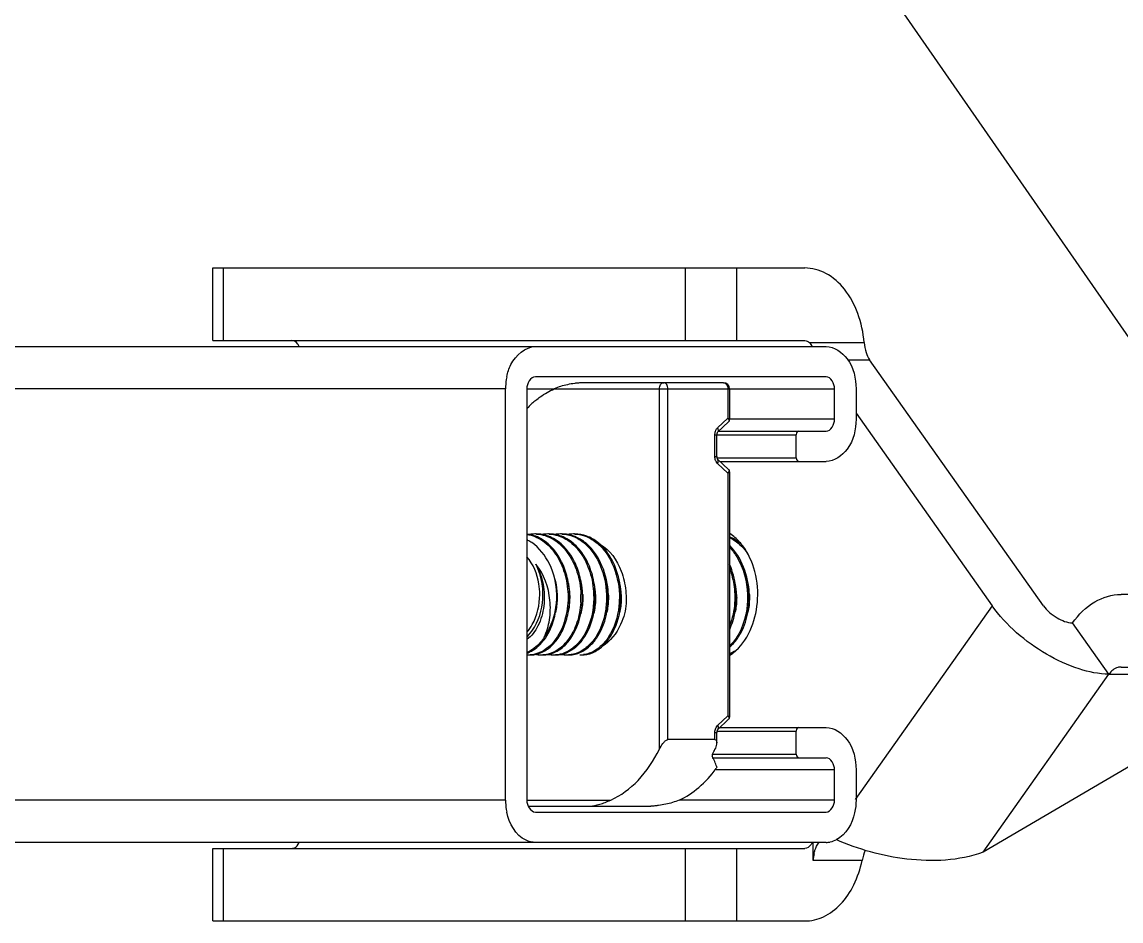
# Model space of a CAD drawing. Extents: x 1725261 to 1937680, y 860327 to 1571294.
# Drawn here: x 1860682 to 1861738, y 1251421 to 1252285 of the extents above; entities that cross this region are included whole.
import ezdxf

# ---------------------------------------------------------------- set-up
doc = ezdxf.new("R2010")
doc.units = 0
doc.header["$LTSCALE"] = 1000
doc.header["$MEASUREMENT"] = 0
doc.styles.get("Standard").update_dxf_attribs({"font": 'gbenor.shx', "bigfont": 'gbcbig.shx'})
doc.dimstyles.get("Standard").update_dxf_attribs({"dimtxt": 0.18, "dimasz": 0.18, "dimexe": 0.18, "dimexo": 0.0625, "dimgap": 0.09, "dimtad": 0, "dimtih": 1, "dimtoh": 1, "dimdec": 4, "dimzin": 0, "dimdsep": 46, "dimtxsty": 'Standard', "dimcen": 0.09, "dimadec": 0, "dimazin": 0, "dimtfac": 1, "dimtdec": 4, "dimtofl": 0, "dimtmove": 0, "dimatfit": 3, "dimfxl": 0, "dimtolj": 1, "dimtzin": 0, "dimarcsym": 0})

msp = doc.modelspace()

# ---------------------------------------------------------------- linework, layer by layer
at = {"linetype": 'Continuous'}
for p, q in [((1860865, 1252048.6), (1861433.8, 1252048.6)), ((1860865, 1251978.9), (1860865, 1252048.6)), ((1860875.3, 1251978.9), (1860875.3, 1252048.6)), ((1861318.8, 1252048.6), (1861318.8, 1251978.9)), ((1861368.1, 1252048.6), (1861368.1, 1251978.9)), ((1857644.6, 1251973.1), (1861454.3, 1251973.1)), ((1860865, 1251978.9), (1861433.8, 1251978.9)), ((1861438.4, 1251976.9), (1861490.9, 1251976.9)), ((1861474.9, 1251960.5), (1861496.1, 1251960.5)), ((1861663.2, 1251724.2), (1861496.1, 1251960.5)), ((1861454.3, 1251944.1), (1861175.1, 1251944.1)), ((1861146.3, 1251932.5), (1857615.9, 1251932.5)), ((1861146.3, 1251537.5), (1861146.3, 1251932.5)), ((1861166.8, 1251932.5), (1861462.5, 1251932.5)), ((1861166.8, 1251932.5), (1861166.8, 1251537.5)), ((1861355.8, 1251938.3), (1861220.2, 1251938.3)), ((1861294.2, 1251586.4), (1861294.2, 1251932.5)), ((1861302.4, 1251595.6), (1861302.4, 1251932.5)), ((1861359.9, 1251932.5), (1861359.9, 1251904.2)), ((1861361.6, 1251932.5), (1861361.6, 1251902.9)), ((1861462.5, 1251903.4), (1861462.5, 1251932.5)), ((1861483.1, 1251932.5), (1861483.1, 1251903.4)), ((1861483.1, 1251909.2), (1861613.9, 1251724.2)), ((1861350, 1251890.8), (1861360.7, 1251900.9)), ((1861350.1, 1251895), (1861359.9, 1251904.2)), ((1861462.5, 1251903.4), (1861361.6, 1251903.4)), ((1861347.5, 1251888.3), (1861349.2, 1251888.3)), ((1861347.5, 1251867.5), (1861347.5, 1251888.3)), ((1861349.2, 1251867.5), (1861349.2, 1251888.3)), ((1861350, 1251888.3), (1861425.6, 1251888.3)), ((1861351.1, 1251891.8), (1861454.3, 1251891.8)), ((1861425.6, 1251866.3), (1861425.6, 1251888.3)), ((1861347.5, 1251867.5), (1861349.2, 1251867.5)), ((1861349.2, 1251866.3), (1861425.6, 1251866.3)), ((1861360.7, 1251854.9), (1861350, 1251865)), ((1861359.9, 1251851.5), (1861350.1, 1251860.7)), ((1861352.3, 1251862.8), (1861454.3, 1251862.8)), ((1861359.9, 1251851.5), (1861359.9, 1251618.5)), ((1861361.6, 1251852.9), (1861361.6, 1251617.2)), ((1862014.1, 1251735), (1861737.7, 1251735)), ((1861613.9, 1251724.2), (1861482.3, 1251538.1)), ((1861726.1, 1251658.5), (1861691.2, 1251707.8)), ((1861241.2, 1251686.5), (1861241.1, 1251686.5)), ((1861361.6, 1251684.4), (1861361.7, 1251684.5)), ((1861897.2, 1251658.5), (1861605.1, 1251487.4)), ((1861605.1, 1251487.4), (1861726.1, 1251658.5)), ((1861726.1, 1251658.5), (1861897.2, 1251658.5)), ((1861737.7, 1251665.3), (1862344.7, 1251665.3)), ((1861350, 1251605), (1861360.7, 1251615.1)), ((1861350.1, 1251609.3), (1861359.9, 1251618.5)), ((1861347.5, 1251602.5), (1861349.2, 1251602.5)), ((1861347.5, 1251595.6), (1861347.5, 1251602.5)), ((1861349.2, 1251592.7), (1861349.2, 1251602.5)), ((1861350, 1251603.7), (1861425.6, 1251603.7)), ((1861352.3, 1251607.2), (1861454.3, 1251607.2)), ((1861425.6, 1251581.7), (1861425.6, 1251603.7)), ((1861347.5, 1251595.6), (1861302.4, 1251595.6)), ((1861345.2, 1251581.7), (1861425.6, 1251581.7)), ((1861344.8, 1251578.2), (1861454.3, 1251578.2)), ((1861462.5, 1251566.6), (1861348.7, 1251566.6)), ((1861462.5, 1251537.5), (1861462.5, 1251566.6)), ((1861483.1, 1251566.6), (1861483.1, 1251537.5)), ((1861146.3, 1251537.5), (1857615.9, 1251537.5)), ((1861166.8, 1251537.5), (1861247.4, 1251537.5)), ((1861168, 1251531.7), (1861285.9, 1251531.7)), ((1861462.5, 1251537.5), (1861313.1, 1251537.5)), ((1861175.1, 1251525.9), (1861454.3, 1251525.9)), ((1861454.3, 1251496.9), (1857644.6, 1251496.9)), ((1861442, 1251479.5), (1861442, 1251496.9)), ((1860865, 1251491.1), (1861433.8, 1251491.1)), ((1860865, 1251421.4), (1860865, 1251491.1)), ((1860875.3, 1251421.4), (1860875.3, 1251491.1)), ((1861318.8, 1251491.1), (1861318.8, 1251421.4)), ((1861368.1, 1251491.1), (1861368.1, 1251421.4)), ((1861488.9, 1251479.5), (1861442, 1251479.5)), ((1860865, 1251421.4), (1861433.8, 1251421.4))]:
    msp.add_line(p, q, dxfattribs=at)
for points in [[(1861360.7, 1251900.9), (1861361.2, 1251901.5), (1861361.5, 1251902.4), (1861361.6, 1251902.9)], [(1861428, 1251891.8), (1861426.8, 1251891.4), (1861425.9, 1251890.1), (1861425.6, 1251888.3)], [(1861425.6, 1251866.3), (1861425.9, 1251864.5), (1861426.8, 1251863.2), (1861428, 1251862.8)], [(1861361.6, 1251852.9), (1861361.5, 1251853.3), (1861361.2, 1251854.3), (1861360.7, 1251854.9)], [(1861360.7, 1251615.1), (1861361.2, 1251615.7), (1861361.5, 1251616.7), (1861361.6, 1251617.2)], [(1861428, 1251607.2), (1861426.8, 1251606.8), (1861425.9, 1251605.5), (1861425.6, 1251603.7)], [(1861425.6, 1251581.7), (1861425.9, 1251579.9), (1861426.8, 1251578.7), (1861428, 1251578.2)]]:
    msp.add_lwpolyline(points, dxfattribs=at)
for centre, radius, start, end in [((1861203.2, 1251932.5), 56.9, 170.8706, 180.0189), ((1861200.9, 1251932.8), 54.6, 168.0323, 170.8417), ((1861355.8, 1251932.5), 5.81, 0.0008, 89.9997), ((1861232.8, 1251851), 90.9, 129.0927, 132.2364), ((1861236.7, 1251846.7), 96.7, 132.2494, 136.358), ((1861163.7, 1251760.7), 32.3, 80.3751, 84.4432), ((1861174.6, 1251760.9), 32.2, 90.0285, 99.7678), ((1861174.5, 1251761.2), 31.9, 87.2551, 89.9991), ((1861176.1, 1251760.9), 32.2, 80.3723, 89.9727), ((1861186.9, 1251760.9), 32.2, 90.0287, 99.7738), ((1861186.9, 1251761.2), 31.9, 87.2555, 89.9991), ((1861188.4, 1251760.9), 32.2, 80.4459, 89.9733), ((1861199.2, 1251760.9), 32.2, 90.0295, 99.8495), ((1861199.2, 1251761.2), 31.9, 87.2568, 89.9994), ((1861200.7, 1251760.9), 32.2, 80.2978, 89.9719), ((1861211.5, 1251760.9), 32.2, 90.0281, 99.7019), ((1861211.5, 1251761.2), 31.9, 87.2538, 89.9988), ((1861359.3, 1251761.1), 31.9, 85.2522, 85.9354), ((1861152.4, 1251756.2), 34.4, 63.5744, 65.0891), ((1861151.5, 1251754.5), 36.3, 56.5344, 63.5229), ((1861193.3, 1251749.9), 44.8, 48.9749, 50.151), ((1861205.6, 1251749.9), 44.9, 48.9047, 50.1545), ((1861207.4, 1251750.1), 44.5, 48.5808, 51.7009), ((1861141, 1251732.5), 67.2, 10.3971, 11.1552), ((1861139.7, 1251732.3), 68.6, 2.295, 10.3772), ((1861152.2, 1251732.3), 68.3, 2.6208, 12.1431), ((1861164.3, 1251732.3), 68.6, 2.3067, 10.3321), ((1861178.1, 1251732.5), 67.1, 9.9766, 12.3915), ((1861176.5, 1251732.3), 68.7, 2.3016, 9.9623), ((1861189, 1251732.3), 68.5, 2.2934, 11.0117), ((1861299.8, 1251732.3), 68.6, 2.3085, 10.5001), ((1861313.7, 1251732.5), 67, 10.0474, 12.8466), ((1861312.1, 1251732.3), 68.6, 2.3022, 10.0331), ((1861126.1, 1251732.2), 81.8, 356.5721, 1.9395), ((1861139.6, 1251732.2), 68.7, 356.9521, 2.315), ((1861136.9, 1251732.2), 81.8, 356.5721, 1.9395), ((1861151.7, 1251732.2), 68.8, 2.3018, 2.6424), ((1861143.1, 1251732), 65.2, 347.8291, 355.9004), ((1861140.9, 1251732.2), 67.4, 355.8491, 356.9396), ((1861139.8, 1251720), 37.4, 316.5033, 319.9507), ((1861219.6, 1251717), 37.4, 305.3027, 306.169), ((1861219.3, 1251717.4), 37.8, 306.1687, 306.7757), ((1861168.4, 1251703.3), 26.3, 266.6402, 273.3139), ((1861156.7, 1251706.4), 29.6, 289.9854, 294.6778), ((1861169.9, 1251703.5), 26.6, 270.0344, 280.5963), ((1861180.7, 1251703.7), 26.8, 257.1575, 269.9363), ((1861180.7, 1251703.2), 26.3, 269.9968, 273.3214), ((1861182.2, 1251703.6), 26.7, 270.0483, 281.6438), ((1861193, 1251703.6), 26.7, 258.1912, 269.9496), ((1861193, 1251703.3), 26.3, 270.0016, 273.3105), ((1861194.5, 1251703.6), 26.7, 270.0409, 281.7748), ((1861205.4, 1251703.6), 26.7, 258.2983, 269.9524), ((1861205.3, 1251703.3), 26.4, 269.9972, 273.3444), ((1861189.5, 1251713.1), 37.6, 307.1601, 312.102), ((1861217.7, 1251703.3), 26.4, 270.0046, 273.3415), ((1861217.7, 1251703.4), 26.5, 273.3436, 276.9173), ((1861217.6, 1251703.5), 26.6, 276.9162, 277.9113), ((1861200.4, 1251714.8), 39.8, 312.0605, 313.6644), ((1861199.9, 1251715.3), 40.5, 313.6609, 314.0569), ((1861212.6, 1251714.9), 39.9, 312.4961, 313.7201), ((1861220.5, 1251715.7), 35.8, 302.2044, 303.4513), ((1861220, 1251716.4), 36.6, 303.4531, 305.1516), ((1861212.2, 1251715.3), 40.5, 313.7181, 314.1483), ((1861354.9, 1251704.8), 28, 283.8983, 290.6505), ((1861365, 1251703.9), 27, 262.6023, 264.1459), ((1861337, 1251713.5), 38.1, 310.3317, 310.9122), ((1861339.6, 1251711.9), 41.7, 302.0027, 307.7253), ((1861354.5, 1251705.7), 28.9, 290.6208, 291.4158), ((1861226, 1251645.8), 135.3, 331.7354, 333.9434), ((1861203.2, 1251537.5), 56.9, 179.9811, 189.1294), ((1861200.9, 1251537.2), 54.6, 189.1583, 191.9677), ((1861454.3, 1251517.4), 20.5, 270.0315, 280.6139), ((1861474.3, 1251479.5), 32.3, 167.7721, 180.0446)]:
    msp.add_arc(centre, radius, start, end, dxfattribs=at)
msp.add_ellipse((1861190.7, 1251658.7), major_axis=(-158.3, 118.4), ratio=0.292406, start_param=3.562723, end_param=3.670193, dxfattribs=at)
for points, knots in [([(1861490.9, 1251976.9), (1861490.1, 1251986.5), (1861486.2, 1252004.7), (1861473.8, 1252028.2), (1861455.8, 1252044.5), (1861440.8, 1252048.6), (1861433.8, 1252048.6)], [0, 0, 0, 0, 0.28821, 0.553531, 0.788229, 1, 1, 1, 1]), ([(1860948.1, 1251973.2), (1860947.7, 1251974), (1860946.3, 1251976.8), (1860943.2, 1251978.9), (1860941, 1251978.9)], [0, 0, 0, 0, 0.2888, 1, 1, 1, 1]), ([(1861147.5, 1251944.2), (1861148.4, 1251948.2), (1861152.3, 1251961.2), (1861165.3, 1251973.1), (1861175.1, 1251973.1)], [0, 0, 0, 0, 0.296451, 1, 1, 1, 1]), ([(1861454.3, 1251973.1), (1861462.2, 1251973.1), (1861479.3, 1251961), (1861483.1, 1251942.5), (1861483.1, 1251932.5)], [0, 0, 0, 0, 0.440233, 1, 1, 1, 1]), ([(1861175.5, 1251921.5), (1861176.9, 1251922.7), (1861182.4, 1251926.9), (1861188.4, 1251930.4), (1861193.1, 1251932.5)], [0, 0, 0, 0, 0.256773, 1, 1, 1, 1]), ([(1861220.2, 1251938.3), (1861218.9, 1251938.3), (1861216.5, 1251938.1), (1861211.6, 1251937.6), (1861203.7, 1251936.2), (1861197.1, 1251934.3), (1861193.1, 1251932.5)], [0, 0, 0, 0, 0.138161, 0.267841, 0.521134, 1, 1, 1, 1]), ([(1861294.2, 1251932.5), (1861294.2, 1251933.9), (1861294.7, 1251936), (1861296.5, 1251937.9), (1861297.7, 1251938.3), (1861298.3, 1251938.3)], [0, 0, 0, 0, 0.552527, 0.789194, 1, 1, 1, 1]), ([(1861302.4, 1251932.5), (1861302.4, 1251933.9), (1861301.8, 1251936), (1861300, 1251937.9), (1861298.8, 1251938.3), (1861298.3, 1251938.3)], [0, 0, 0, 0, 0.552515, 0.789179, 1, 1, 1, 1]), ([(1861355.8, 1251938.3), (1861356.3, 1251938.3), (1861357.5, 1251937.9), (1861359.3, 1251936), (1861359.9, 1251933.9), (1861359.9, 1251932.5)], [0, 0, 0, 0, 0.210821, 0.447485, 1, 1, 1, 1]), ([(1861361.6, 1251902.9), (1861361.6, 1251903.2), (1861360.9, 1251903.7), (1861360.3, 1251904), (1861359.9, 1251904.2)], [0, 0, 0, 0, 0.344146, 1, 1, 1, 1]), ([(1861359.9, 1251904.2), (1861360.1, 1251903.9), (1861360.6, 1251903.3), (1861361.2, 1251902.2), (1861361.1, 1251901.2), (1861360.7, 1251900.9)], [0, 0, 0, 0, 0.333929, 0.607776, 1, 1, 1, 1]), ([(1861483.1, 1251903.4), (1861483.1, 1251893.5), (1861479.3, 1251874.9), (1861462.2, 1251862.8), (1861454.3, 1251862.8)], [0, 0, 0, 0, 0.559767, 1, 1, 1, 1]), ([(1861348.1, 1251891.8), (1861348.2, 1251892.2), (1861348.7, 1251893.3), (1861349.4, 1251894.4), (1861350.1, 1251895)], [0, 0, 0, 0, 0.265871, 1, 1, 1, 1]), ([(1861350, 1251890.8), (1861349.8, 1251890.6), (1861349.4, 1251889.8), (1861349.2, 1251888.9), (1861349.2, 1251888.3)], [0, 0, 0, 0, 0.30582, 1, 1, 1, 1]), ([(1861350.1, 1251895), (1861350.2, 1251894.7), (1861350.6, 1251893.7), (1861350.8, 1251892.5), (1861350.6, 1251891.8)], [0, 0, 0, 0, 0.286288, 1, 1, 1, 1]), ([(1861348.6, 1251862.7), (1861348.5, 1251863.1), (1861347.8, 1251864.6), (1861347.5, 1251866.3), (1861347.5, 1251867.5)], [0, 0, 0, 0, 0.240525, 1, 1, 1, 1]), ([(1861349.2, 1251867.5), (1861349.2, 1251866.9), (1861349.4, 1251866), (1861349.8, 1251865.2), (1861350, 1251865)], [0, 0, 0, 0, 0.694252, 1, 1, 1, 1]), ([(1861350.7, 1251862.8), (1861350.7, 1251863), (1861350.7, 1251863.8), (1861350.4, 1251864.6), (1861350, 1251865)], [0, 0, 0, 0, 0.28225, 1, 1, 1, 1]), ([(1861350.1, 1251860.7), (1861350.2, 1251860.9), (1861350.5, 1251861.6), (1861350.6, 1251862.3), (1861350.7, 1251862.8)], [0, 0, 0, 0, 0.268193, 1, 1, 1, 1]), ([(1861360.7, 1251854.9), (1861361.1, 1251854.5), (1861361.2, 1251853.5), (1861360.6, 1251852.5), (1861360.1, 1251851.8), (1861359.9, 1251851.5)], [0, 0, 0, 0, 0.392224, 0.666072, 1, 1, 1, 1]), ([(1861359.9, 1251851.5), (1861360.3, 1251851.7), (1861360.9, 1251852), (1861361.6, 1251852.6), (1861361.6, 1251852.9)], [0, 0, 0, 0, 0.655854, 1, 1, 1, 1]), ([(1861166.9, 1251792.7), (1861172.2, 1251792), (1861183.1, 1251787.3), (1861195.7, 1251773.8), (1861203.9, 1251755.7), (1861206.1, 1251742), (1861206.4, 1251735)], [0, 0, 0, 0, 0.215505, 0.454836, 0.719949, 1, 1, 1, 1]), ([(1861176.1, 1251793), (1861181.7, 1251792.8), (1861193.4, 1251788.9), (1861207, 1251775.4), (1861216.1, 1251756.7), (1861218.4, 1251742.4), (1861218.7, 1251735)], [0, 0, 0, 0, 0.214467, 0.452313, 0.717875, 1, 1, 1, 1]), ([(1861188.4, 1251793), (1861194, 1251792.8), (1861205.7, 1251788.9), (1861219.4, 1251775.4), (1861228.4, 1251756.7), (1861230.8, 1251742.4), (1861231, 1251735)], [0, 0, 0, 0, 0.21447, 0.452312, 0.717875, 1, 1, 1, 1]), ([(1861200.7, 1251793), (1861204.5, 1251792.9), (1861212.2, 1251791.1), (1861218.9, 1251786.9), (1861222, 1251784.3)], [0, 0, 0, 0, 0.48565, 1, 1, 1, 1]), ([(1861224.4, 1251783.6), (1861221.7, 1251785.9), (1861216, 1251789.8), (1861209.4, 1251792.1), (1861206.1, 1251792.6)], [0, 0, 0, 0, 0.514229, 1, 1, 1, 1]), ([(1861234.9, 1251785.1), (1861231.8, 1251787.6), (1861224.8, 1251791.6), (1861216.9, 1251793.1), (1861213, 1251793.1)], [0, 0, 0, 0, 0.513461, 1, 1, 1, 1]), ([(1861213, 1251793), (1861216.8, 1251792.9), (1861224.5, 1251791.1), (1861231.2, 1251786.9), (1861234.3, 1251784.3)], [0, 0, 0, 0, 0.485653, 1, 1, 1, 1]), ([(1861374.1, 1251781.9), (1861373.2, 1251783.1), (1861369.6, 1251787.4), (1861365.2, 1251791.2), (1861361.7, 1251793.5)], [0, 0, 0, 0, 0.261524, 1, 1, 1, 1]), ([(1861195.6, 1251735), (1861195.2, 1251745.1), (1861191, 1251764), (1861178.9, 1251779.9), (1861171.5, 1251784.8)], [0, 0, 0, 0, 0.532671, 1, 1, 1, 1]), ([(1861207.9, 1251735), (1861207.7, 1251740.5), (1861206.3, 1251751.4), (1861199.5, 1251770.6), (1861189.6, 1251783), (1861181.5, 1251787.9)], [0, 0, 0, 0, 0.271371, 0.533962, 1, 1, 1, 1]), ([(1861220.2, 1251735), (1861220, 1251740.5), (1861218.6, 1251751.4), (1861211.8, 1251770.6), (1861202, 1251783), (1861193.9, 1251787.9)], [0, 0, 0, 0, 0.271375, 0.53397, 1, 1, 1, 1]), ([(1861232.6, 1251735), (1861232.3, 1251741.2), (1861230.5, 1251753.5), (1861223.9, 1251770.1), (1861213.7, 1251783.3), (1861204.7, 1251789.2), (1861200, 1251790.9)], [0, 0, 0, 0, 0.274983, 0.538444, 0.780702, 1, 1, 1, 1]), ([(1861222.7, 1251783.7), (1861229.1, 1251778.1), (1861239.4, 1251762.5), (1861243, 1251744.4), (1861243.3, 1251735)], [0, 0, 0, 0, 0.474878, 1, 1, 1, 1]), ([(1861244.9, 1251735), (1861244.6, 1251744.4), (1861241, 1251762.3), (1861230.8, 1251777.9), (1861224.4, 1251783.6)], [0, 0, 0, 0, 0.524911, 1, 1, 1, 1]), ([(1861235.1, 1251783.7), (1861235.9, 1251782.9), (1861239.3, 1251779.7), (1861242.3, 1251776), (1861244.3, 1251773)], [0, 0, 0, 0, 0.24222, 1, 1, 1, 1]), ([(1861249.7, 1251766.1), (1861248.8, 1251767.8), (1861245.4, 1251774.2), (1861240.8, 1251780), (1861236.8, 1251783.5)], [0, 0, 0, 0, 0.261995, 1, 1, 1, 1]), ([(1861237, 1251783.3), (1861246.6, 1251778.1), (1861257.5, 1251762), (1861262.5, 1251738.6), (1861262.3, 1251725.4), (1861261.4, 1251718.9)], [0, 0, 0, 0, 0.458247, 0.725794, 1, 1, 1, 1]), ([(1861361.6, 1251789.7), (1861363.2, 1251788.9), (1861369.9, 1251785), (1861375.4, 1251779.3), (1861378.8, 1251774.5)], [0, 0, 0, 0, 0.2375, 1, 1, 1, 1]), ([(1861380.4, 1251735), (1861380.1, 1251744), (1861376.8, 1251761.1), (1861367.5, 1251776.3), (1861361.7, 1251782)], [0, 0, 0, 0, 0.522651, 1, 1, 1, 1]), ([(1861365.1, 1251678.9), (1861379.2, 1251689.8), (1861390.7, 1251719.6), (1861387.7, 1251756.4), (1861379.7, 1251774.6), (1861374.1, 1251781.9)], [0, 0, 0, 0, 0.482028, 0.751377, 1, 1, 1, 1]), ([(1861374.1, 1251781.9), (1861373.6, 1251782.5), (1861371.3, 1251784.6), (1861368.8, 1251786.4), (1861366.9, 1251787.6)], [0, 0, 0, 0, 0.255821, 1, 1, 1, 1]), ([(1861179.2, 1251735), (1861179.2, 1251738.4), (1861178.2, 1251751.3), (1861173.1, 1251764.1), (1861166.9, 1251771.2)], [0, 0, 0, 0, 0.26712, 1, 1, 1, 1]), ([(1861244.3, 1251773), (1861246, 1251770.3), (1861252.4, 1251758.6), (1861255.3, 1251745.1), (1861255.7, 1251735)], [0, 0, 0, 0, 0.239817, 1, 1, 1, 1]), ([(1861361.6, 1251780.4), (1861364.2, 1251777.6), (1861374.1, 1251764.4), (1861378.4, 1251747.6), (1861378.9, 1251735)], [0, 0, 0, 0, 0.234346, 1, 1, 1, 1]), ([(1861175.5, 1251764.1), (1861178.9, 1251758.2), (1861183.5, 1251744.9), (1861184.1, 1251724.2), (1861179, 1251705.3), (1861171.4, 1251695.1), (1861166.9, 1251691.6)], [0, 0, 0, 0, 0.260662, 0.529454, 0.781926, 1, 1, 1, 1]), ([(1861183.5, 1251693.9), (1861186, 1251699.2), (1861189.3, 1251711), (1861190, 1251735.5), (1861183.4, 1251754.5), (1861175.5, 1251764.1)], [0, 0, 0, 0, 0.237444, 0.494066, 1, 1, 1, 1]), ([(1861182.3, 1251735), (1861182.3, 1251737.6), (1861181.7, 1251747.6), (1861178.9, 1251757.5), (1861175.5, 1251764.1)], [0, 0, 0, 0, 0.258787, 1, 1, 1, 1]), ([(1861257.2, 1251735), (1861257.1, 1251737.7), (1861256.2, 1251748.4), (1861253.2, 1251759), (1861249.7, 1251766.1)], [0, 0, 0, 0, 0.255492, 1, 1, 1, 1]), ([(1861368.1, 1251735), (1861368, 1251737.5), (1861367.2, 1251747.4), (1861364.6, 1251757.2), (1861361.6, 1251764)], [0, 0, 0, 0, 0.254579, 1, 1, 1, 1]), ([(1861193.2, 1251751.4), (1861193.6, 1251750.1), (1861195, 1251744.8), (1861195.7, 1251739.2), (1861195.9, 1251735)], [0, 0, 0, 0, 0.247978, 1, 1, 1, 1]), ([(1861361.7, 1251759.9), (1861362.4, 1251757.9), (1861365, 1251749.9), (1861366.3, 1251741.4), (1861366.5, 1251735)], [0, 0, 0, 0, 0.246186, 1, 1, 1, 1]), ([(1861166.9, 1251698.8), (1861168.9, 1251701), (1861176.2, 1251711.7), (1861179.2, 1251725.1), (1861179.2, 1251735)], [0, 0, 0, 0, 0.232041, 1, 1, 1, 1]), ([(1861168.4, 1251696), (1861170.6, 1251698.3), (1861179, 1251709.7), (1861182.3, 1251724.2), (1861182.3, 1251735)], [0, 0, 0, 0, 0.230765, 1, 1, 1, 1]), ([(1861206.4, 1251735), (1861206.6, 1251727.7), (1861205.2, 1251713.6), (1861197.8, 1251694.9), (1861187.4, 1251683.2), (1861177.5, 1251678.2), (1861172.4, 1251677.1), (1861169.9, 1251677)], [0, 0, 0, 0, 0.29127, 0.559748, 0.793564, 0.899144, 1, 1, 1, 1]), ([(1861183.5, 1251693.9), (1861185.5, 1251696.7), (1861192.7, 1251709.2), (1861195.6, 1251724), (1861195.6, 1251735)], [0, 0, 0, 0, 0.235642, 1, 1, 1, 1]), ([(1861184.6, 1251693.1), (1861186.5, 1251695.9), (1861193.5, 1251708.8), (1861196, 1251723.8), (1861195.6, 1251735)], [0, 0, 0, 0, 0.232823, 1, 1, 1, 1]), ([(1861195.9, 1251735), (1861195.9, 1251733.5), (1861196, 1251727.7), (1861195.3, 1251721.9), (1861194.3, 1251717.6)], [0, 0, 0, 0, 0.253883, 1, 1, 1, 1]), ([(1861202.5, 1251685.3), (1861205.4, 1251688), (1861216.8, 1251702.1), (1861220.7, 1251721.1), (1861220.2, 1251735)], [0, 0, 0, 0, 0.224451, 1, 1, 1, 1]), ([(1861231, 1251735), (1861231.4, 1251724.8), (1861228.7, 1251705.7), (1861218, 1251688.9), (1861211.1, 1251683.5)], [0, 0, 0, 0, 0.538365, 1, 1, 1, 1]), ([(1861214.7, 1251685.3), (1861217.7, 1251688), (1861229.1, 1251702), (1861233, 1251721.1), (1861232.6, 1251735)], [0, 0, 0, 0, 0.224342, 1, 1, 1, 1]), ([(1861220.5, 1251735), (1861220.6, 1251733.4), (1861220.6, 1251727.2), (1861219.8, 1251721), (1861218.7, 1251716.5)], [0, 0, 0, 0, 0.254333, 1, 1, 1, 1]), ([(1861243.3, 1251735), (1861243.5, 1251730.3), (1861242.6, 1251713.2), (1861235.9, 1251695.7), (1861227.1, 1251686.8)], [0, 0, 0, 0, 0.273251, 1, 1, 1, 1]), ([(1861228, 1251686.2), (1861230.9, 1251688.9), (1861241.7, 1251702.9), (1861245.3, 1251721.5), (1861244.9, 1251735)], [0, 0, 0, 0, 0.225526, 1, 1, 1, 1]), ([(1861232.8, 1251735), (1861232.9, 1251733.5), (1861232.9, 1251727.3), (1861232.1, 1251721.2), (1861231.1, 1251716.7)], [0, 0, 0, 0, 0.254251, 1, 1, 1, 1]), ([(1861245.1, 1251735), (1861245.2, 1251733.5), (1861245.2, 1251727.6), (1861244.5, 1251721.7), (1861243.5, 1251717.4)], [0, 0, 0, 0, 0.253963, 1, 1, 1, 1]), ([(1861255.7, 1251735), (1861255.8, 1251731.3), (1861255.3, 1251717.1), (1861251, 1251702.9), (1861245.3, 1251694.2)], [0, 0, 0, 0, 0.265033, 1, 1, 1, 1]), ([(1861250.4, 1251700.6), (1861251.7, 1251703.1), (1861256, 1251714.1), (1861257.5, 1251726.1), (1861257.2, 1251735)], [0, 0, 0, 0, 0.238711, 1, 1, 1, 1]), ([(1861257.5, 1251735), (1861257.5, 1251733.5), (1861257.6, 1251727.5), (1861256.8, 1251721.6), (1861255.8, 1251717.3)], [0, 0, 0, 0, 0.254029, 1, 1, 1, 1]), ([(1861366.5, 1251735), (1861366.6, 1251732.4), (1861366.5, 1251722.1), (1861364.4, 1251711.9), (1861361.6, 1251704.8)], [0, 0, 0, 0, 0.257702, 1, 1, 1, 1]), ([(1861378.9, 1251735), (1861379, 1251730.2), (1861378.1, 1251712.6), (1861370.9, 1251694.6), (1861361.6, 1251685.8)], [0, 0, 0, 0, 0.274679, 1, 1, 1, 1]), ([(1861361.7, 1251701.3), (1861362.8, 1251703.8), (1861366.9, 1251714.6), (1861368.4, 1251726.3), (1861368.1, 1251735)], [0, 0, 0, 0, 0.239221, 1, 1, 1, 1]), ([(1861362, 1251684.7), (1861365, 1251687.4), (1861376.9, 1251701.5), (1861380.9, 1251720.9), (1861380.4, 1251735)], [0, 0, 0, 0, 0.223674, 1, 1, 1, 1]), ([(1861368.3, 1251735), (1861368.4, 1251733.6), (1861368.5, 1251727.8), (1861367.8, 1251722), (1861366.8, 1251717.7)], [0, 0, 0, 0, 0.253826, 1, 1, 1, 1]), ([(1861380.7, 1251735), (1861380.7, 1251733.6), (1861380.8, 1251727.9), (1861380.1, 1251722.2), (1861379.2, 1251718.1)], [0, 0, 0, 0, 0.253702, 1, 1, 1, 1]), ([(1861691.2, 1251707.8), (1861696.9, 1251715.8), (1861710.3, 1251729.4), (1861729, 1251735), (1861737.7, 1251735)], [0, 0, 0, 0, 0.528923, 1, 1, 1, 1]), ([(1861181.4, 1251679.5), (1861185.1, 1251681.2), (1861192.3, 1251686.4), (1861200.3, 1251697.6), (1861205.8, 1251711.7), (1861207.5, 1251722), (1861207.8, 1251727.3)], [0, 0, 0, 0, 0.214288, 0.453771, 0.717963, 1, 1, 1, 1]), ([(1861218.6, 1251727.3), (1861218.2, 1251720.8), (1861215.9, 1251708.4), (1861208.1, 1251692.1), (1861196.7, 1251680.6), (1861186.9, 1251677.2), (1861182.2, 1251677)], [0, 0, 0, 0, 0.291869, 0.558505, 0.79223, 1, 1, 1, 1]), ([(1861261.4, 1251718.9), (1861260.6, 1251715.6), (1861256.7, 1251703.7), (1861249.3, 1251692.6), (1861242, 1251687.1)], [0, 0, 0, 0, 0.272049, 1, 1, 1, 1]), ([(1861726.1, 1251658.5), (1861716.4, 1251658.5), (1861695.2, 1251662.9), (1861654.9, 1251681.8), (1861627.3, 1251705.2), (1861613.9, 1251724.2)], [0, 0, 0, 0, 0.218267, 0.476674, 1, 1, 1, 1]), ([(1861663.2, 1251724.2), (1861666.5, 1251719.5), (1861675.2, 1251712.2), (1861686, 1251707.8), (1861691.2, 1251707.8)], [0, 0, 0, 0, 0.525314, 1, 1, 1, 1]), ([(1861240.4, 1251686.2), (1861241.4, 1251687.2), (1861245.4, 1251691.5), (1861248.5, 1251696.6), (1861250.4, 1251700.6)], [0, 0, 0, 0, 0.237637, 1, 1, 1, 1]), ([(1861183.5, 1251693.9), (1861182.4, 1251692.2), (1861178, 1251686.2), (1861171.9, 1251681.3), (1861166.8, 1251679.2)], [0, 0, 0, 0, 0.270045, 1, 1, 1, 1]), ([(1861177.8, 1251685.3), (1861178.4, 1251685.9), (1861180.9, 1251688.3), (1861183.1, 1251691), (1861184.6, 1251693.1)], [0, 0, 0, 0, 0.242115, 1, 1, 1, 1]), ([(1861227.1, 1251686.8), (1861226.5, 1251686.2), (1861224.2, 1251684), (1861221.6, 1251682.1), (1861219.5, 1251680.9)], [0, 0, 0, 0, 0.25833, 1, 1, 1, 1]), ([(1861245.3, 1251694.2), (1861244.9, 1251693.5), (1861243.1, 1251690.9), (1861241.1, 1251688.5), (1861239.4, 1251686.8)], [0, 0, 0, 0, 0.257465, 1, 1, 1, 1]), ([(1861169.1, 1251679.5), (1861169.9, 1251679.9), (1861173, 1251681.5), (1861175.9, 1251683.6), (1861177.8, 1251685.3)], [0, 0, 0, 0, 0.242283, 1, 1, 1, 1]), ([(1861193.8, 1251679.5), (1861194.5, 1251679.9), (1861197.7, 1251681.5), (1861200.5, 1251683.6), (1861202.5, 1251685.3)], [0, 0, 0, 0, 0.242295, 1, 1, 1, 1]), ([(1861211.1, 1251683.5), (1861208.6, 1251681.6), (1861203.4, 1251678.5), (1861197.4, 1251677.1), (1861194.5, 1251677)], [0, 0, 0, 0, 0.514497, 1, 1, 1, 1]), ([(1861200, 1251677.5), (1861201.1, 1251677.7), (1861205.4, 1251678.9), (1861209.5, 1251681.1), (1861212.2, 1251683.2)], [0, 0, 0, 0, 0.242284, 1, 1, 1, 1]), ([(1861219.5, 1251680.9), (1861218.5, 1251680.3), (1861214.6, 1251678.3), (1861210.2, 1251677.2), (1861206.9, 1251677)], [0, 0, 0, 0, 0.258417, 1, 1, 1, 1]), ([(1861206.9, 1251676.9), (1861208.1, 1251676.9), (1861212.9, 1251677.2), (1861217.6, 1251678.9), (1861220.8, 1251680.7)], [0, 0, 0, 0, 0.245448, 1, 1, 1, 1]), ([(1861219.2, 1251676.9), (1861222.8, 1251676.9), (1861230.4, 1251678.5), (1861236.7, 1251682.8), (1861239.6, 1251685.5)], [0, 0, 0, 0, 0.481421, 1, 1, 1, 1]), ([(1861220.8, 1251680.7), (1861221.3, 1251681), (1861223.5, 1251682.4), (1861225.6, 1251684), (1861227, 1251685.3)], [0, 0, 0, 0, 0.244047, 1, 1, 1, 1]), ([(1861235.3, 1251683.2), (1861234.2, 1251682.4), (1861230, 1251679.5), (1861225, 1251677.7), (1861221.3, 1251677.2)], [0, 0, 0, 0, 0.261685, 1, 1, 1, 1]), ([(1861737.7, 1251665.3), (1861736.6, 1251665.3), (1861732, 1251664.7), (1861728.1, 1251661.4), (1861726.1, 1251658.5)], [0, 0, 0, 0, 0.234763, 1, 1, 1, 1]), ([(1861361.6, 1251617.2), (1861361.6, 1251617.4), (1861360.9, 1251618), (1861360.3, 1251618.3), (1861359.9, 1251618.5)], [0, 0, 0, 0, 0.344146, 1, 1, 1, 1]), ([(1861359.9, 1251618.5), (1861360.1, 1251618.2), (1861360.6, 1251617.6), (1861361.2, 1251616.5), (1861361.1, 1251615.5), (1861360.7, 1251615.1)], [0, 0, 0, 0, 0.333929, 0.607776, 1, 1, 1, 1]), ([(1861347.5, 1251602.5), (1861347.5, 1251602.9), (1861347.6, 1251604.6), (1861348.1, 1251606.2), (1861348.6, 1251607.3)], [0, 0, 0, 0, 0.258297, 1, 1, 1, 1]), ([(1861350, 1251605), (1861349.8, 1251604.9), (1861349.4, 1251604), (1861349.2, 1251603.1), (1861349.2, 1251602.5)], [0, 0, 0, 0, 0.30582, 1, 1, 1, 1]), ([(1861350.7, 1251607.2), (1861350.7, 1251607), (1861350.7, 1251606.2), (1861350.4, 1251605.4), (1861350, 1251605)], [0, 0, 0, 0, 0.28225, 1, 1, 1, 1]), ([(1861350.1, 1251609.3), (1861350.2, 1251609.1), (1861350.5, 1251608.4), (1861350.6, 1251607.7), (1861350.7, 1251607.2)], [0, 0, 0, 0, 0.268193, 1, 1, 1, 1]), ([(1861454.3, 1251607.2), (1861462.2, 1251607.2), (1861479.3, 1251595.1), (1861483.1, 1251576.6), (1861483.1, 1251566.6)], [0, 0, 0, 0, 0.440233, 1, 1, 1, 1]), ([(1861294.2, 1251586.4), (1861295.1, 1251588.3), (1861296.8, 1251591.1), (1861299.6, 1251594.2), (1861301.4, 1251595.6), (1861302.4, 1251595.6)], [0, 0, 0, 0, 0.508644, 0.771516, 1, 1, 1, 1]), ([(1861347.5, 1251595.6), (1861347.8, 1251595.6), (1861348.4, 1251595.4), (1861349.2, 1251594.3), (1861349.2, 1251593.4), (1861349.2, 1251592.7)], [0, 0, 0, 0, 0.239055, 0.472377, 1, 1, 1, 1]), ([(1861349.2, 1251592.7), (1861349.2, 1251592.2), (1861349, 1251590), (1861348.3, 1251587.9), (1861347.5, 1251586.4)], [0, 0, 0, 0, 0.232638, 1, 1, 1, 1]), ([(1861247.4, 1251537.5), (1861257.2, 1251541.9), (1861276.1, 1251556.1), (1861288.8, 1251575.5), (1861294.2, 1251586.4)], [0, 0, 0, 0, 0.471513, 1, 1, 1, 1]), ([(1861345.2, 1251581.8), (1861345.1, 1251581.6), (1861344.8, 1251581), (1861344.6, 1251580.2), (1861344.8, 1251579.8)], [0, 0, 0, 0, 0.298769, 1, 1, 1, 1]), ([(1861313.1, 1251537.5), (1861320, 1251540.6), (1861333.3, 1251549.3), (1861343.9, 1251561.1), (1861348.7, 1251567.7)], [0, 0, 0, 0, 0.479966, 1, 1, 1, 1]), ([(1861349.3, 1251569.6), (1861349.3, 1251569.5), (1861349.4, 1251568.7), (1861349, 1251568.1), (1861348.7, 1251567.7)], [0, 0, 0, 0, 0.200734, 1, 1, 1, 1]), ([(1861228.4, 1251531.7), (1861227.9, 1251531.7), (1861230.9, 1251532), (1861232, 1251532.3), (1861234.6, 1251532.9), (1861237, 1251533.5), (1861239.4, 1251534.3), (1861242.9, 1251535.6), (1861245.6, 1251536.7), (1861247.4, 1251537.5)], [0, 0, 0, 0, 0.078745, 0.19228, 0.31189, 0.436571, 0.566746, 0.703259, 1, 1, 1, 1]), ([(1861313.1, 1251537.5), (1861309, 1251535.7), (1861302.4, 1251533.8), (1861294.5, 1251532.4), (1861289.7, 1251531.9), (1861287.2, 1251531.7), (1861285.9, 1251531.7)], [0, 0, 0, 0, 0.478872, 0.732167, 0.861849, 1, 1, 1, 1]), ([(1861483.1, 1251537.5), (1861483.1, 1251533.5), (1861481.7, 1251519.2), (1861473.5, 1251504.2), (1861464.3, 1251499.4)], [0, 0, 0, 0, 0.281355, 1, 1, 1, 1]), ([(1861175.1, 1251496.9), (1861172, 1251496.9), (1861157.8, 1251500.3), (1861149.8, 1251515.2), (1861147.5, 1251525.9)], [0, 0, 0, 0, 0.221136, 1, 1, 1, 1]), ([(1860941, 1251491.1), (1860941.7, 1251491.1), (1860944.9, 1251491.7), (1860947.1, 1251494.6), (1860948.1, 1251496.8)], [0, 0, 0, 0, 0.22722, 1, 1, 1, 1]), ([(1861440.9, 1251496.8), (1861440.5, 1251496), (1861439.1, 1251493.2), (1861436, 1251491.1), (1861433.8, 1251491.1)], [0, 0, 0, 0, 0.2888, 1, 1, 1, 1]), ([(1861442.7, 1251486.4), (1861443, 1251487.4), (1861444, 1251491.2), (1861445.8, 1251494.7), (1861447.6, 1251497)], [0, 0, 0, 0, 0.263866, 1, 1, 1, 1]), ([(1861605.1, 1251487.4), (1861582.1, 1251479.1), (1861532, 1251476.9), (1861485.4, 1251490.1), (1861463.9, 1251499.6)], [0, 0, 0, 0, 0.510211, 1, 1, 1, 1]), ([(1861433.8, 1251421.4), (1861440, 1251421.4), (1861453, 1251424.5), (1861469.6, 1251437.3), (1861482.2, 1251456.3), (1861487.2, 1251471.5), (1861488.9, 1251479.5)], [0, 0, 0, 0, 0.215862, 0.450689, 0.713102, 1, 1, 1, 1])]:
    msp.add_open_spline(points, degree=3, knots=knots, dxfattribs=at)
for points in [[(1861433.8, 1251978.9), (1861435.5, 1251978.9), (1861437.2, 1251978.1), (1861438.4, 1251976.9)], [(1861441.1, 1251973.2), (1861440.4, 1251974.6), (1861439.5, 1251975.9), (1861438.4, 1251976.9)], [(1861490.9, 1251976.9), (1861491.2, 1251973.7), (1861491.8, 1251970.4), (1861492.8, 1251967.3)], [(1861492.8, 1251967.3), (1861493.5, 1251964.9), (1861494.6, 1251962.6), (1861496.1, 1251960.5)], [(1861175.1, 1251944.1), (1861170.3, 1251944.1), (1861166.8, 1251937.2), (1861166.8, 1251932.5)], [(1861462.5, 1251932.5), (1861462.5, 1251937.2), (1861459.1, 1251944.1), (1861454.3, 1251944.1)], [(1861454.3, 1251891.8), (1861459.1, 1251891.8), (1861462.5, 1251898.7), (1861462.5, 1251903.4)], [(1861347.5, 1251888.3), (1861347.5, 1251889.5), (1861347.7, 1251890.7), (1861348.1, 1251891.8)], [(1861350.6, 1251891.8), (1861350.5, 1251891.4), (1861350.3, 1251891.1), (1861350, 1251890.8)], [(1861350.1, 1251860.7), (1861349.5, 1251861.3), (1861349, 1251862), (1861348.6, 1251862.7)], [(1861175.3, 1251790.9), (1861173.3, 1251791.7), (1861171.2, 1251792.3), (1861169.1, 1251792.6)], [(1861187.7, 1251790.9), (1861185.7, 1251791.7), (1861183.6, 1251792.3), (1861181.4, 1251792.6)], [(1861200, 1251790.9), (1861198, 1251791.7), (1861195.9, 1251792.3), (1861193.7, 1251792.6)], [(1861181.5, 1251787.9), (1861179.6, 1251789.1), (1861177.5, 1251790.1), (1861175.3, 1251790.9)], [(1861193.9, 1251787.9), (1861191.9, 1251789.1), (1861189.8, 1251790.1), (1861187.7, 1251790.9)], [(1861366.9, 1251787.6), (1861365.2, 1251788.7), (1861363.4, 1251789.6), (1861361.6, 1251790.4)], [(1861239.4, 1251686.8), (1861238.1, 1251685.5), (1861236.7, 1251684.3), (1861235.3, 1251683.2)], [(1861174.8, 1251677.4), (1861177.1, 1251677.8), (1861179.3, 1251678.5), (1861181.4, 1251679.5)], [(1861187.6, 1251677.5), (1861189.7, 1251677.9), (1861191.8, 1251678.6), (1861193.8, 1251679.5)], [(1861366.4, 1251680.4), (1861364.9, 1251679.5), (1861363.3, 1251678.8), (1861361.6, 1251678.3)], [(1861348.6, 1251607.3), (1861349, 1251608), (1861349.5, 1251608.7), (1861350.1, 1251609.3)], [(1861462.5, 1251566.6), (1861462.5, 1251571.3), (1861459.1, 1251578.2), (1861454.3, 1251578.2)], [(1861166.8, 1251537.5), (1861166.8, 1251532.8), (1861170.3, 1251525.9), (1861175.1, 1251525.9)], [(1861454.3, 1251525.9), (1861459.1, 1251525.9), (1861462.5, 1251532.8), (1861462.5, 1251537.5)], [(1861464.3, 1251499.4), (1861462.4, 1251498.4), (1861460.2, 1251497.6), (1861458.1, 1251497.2)], [(1861492, 1251489.3), (1861490.6, 1251486.2), (1861489.6, 1251482.9), (1861488.9, 1251479.5)]]:
    msp.add_open_spline(points, degree=3, dxfattribs=at)

# ---------------------------------------------------------------- leaders
msp.add_leader([(1861916.5, 1251735), (1861195.7, 1252773.4)], dimstyle='Standard', override={"dimgap": 20, "dimtad": 0})

doc.saveas('drawing.dxf')
